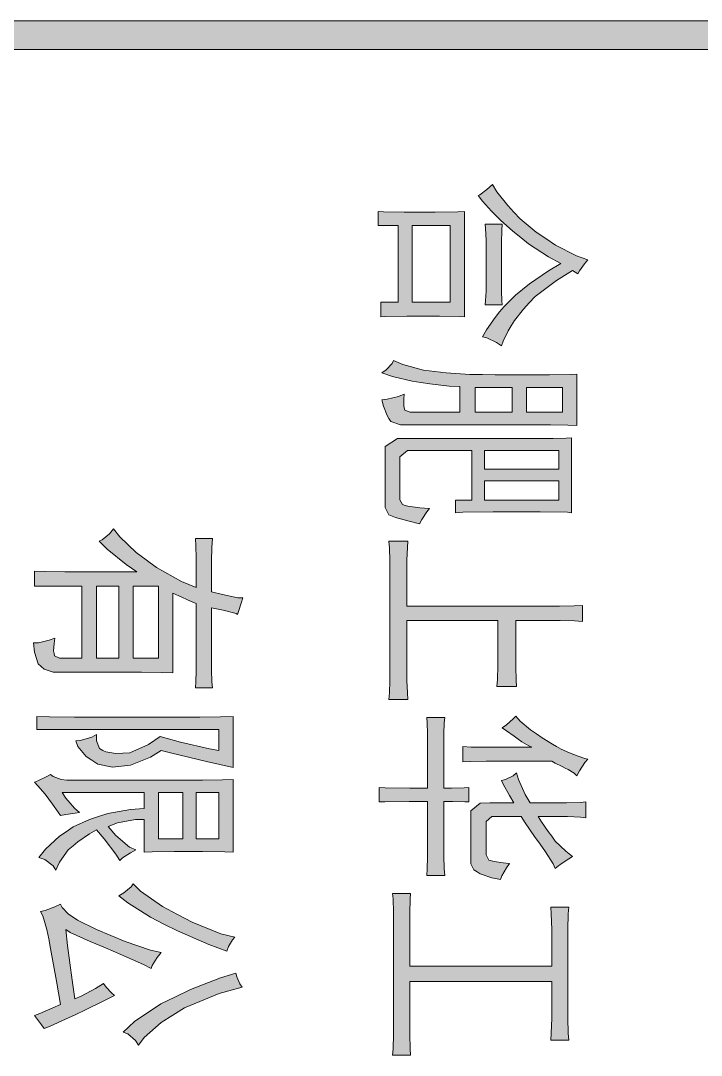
# Model space of a CAD drawing. Header units: millimetres. Extents: x 117 to 78452272, y 10 to 169749766.
# Drawn here: x 78445508 to 78447869, y 169652148 to 169655734 of the extents above; entities that cross this region are included whole.
import ezdxf

# ---------------------------------------------------------------- set-up
doc = ezdxf.new("R2010")
doc.units = ezdxf.units.MM

msp = doc.modelspace()

# ---------------------------------------------------------------- hatches: boundary and pattern name
h = msp.add_hatch(color=0)
h.dxf.hatch_style = 2
h.paths.add_polyline_path([(78382175.603, 169655634.242), (78382175.603, 169655734.215), (78451071.551, 169655734.215), (78451071.551, 169655634.242)])
h = msp.add_hatch(color=0)
h.dxf.hatch_style = 2
h.paths.add_polyline_path([(78447421.68, 169654868.501), (78447366.954, 169654834.028), (78447292.405, 169654777.578), (78447272.152, 169654756.032), (78447251.468, 169654734.055), (78447220.442, 169654694.842), (78447209.669, 169654676.743), (78447198.465, 169654658.645), (78447181.659, 169654623.74), (78447175.195, 169654606.935), (78447157.959, 169654619), (78447125.209, 169654634.513), (78447109.696, 169654638.392), (78447123.916, 169654662.092), (78447153.219, 169654705.615), (78447169.162, 169654724.575), (78447184.676, 169654743.966), (78447224.32, 169654782.749), (78447248.451, 169654802.571), (78447272.583, 169654822.393), (78447338.944, 169654867.64), (78447381.174, 169654892.633), (78447338.944, 169654915.471), (78447269.566, 169654960.287), (78447242.418, 169654982.695), (78447214.84, 169655004.671), (78447172.179, 169655042.592), (78447156.666, 169655058.105), (78447140.722, 169655073.618), (78447109.696, 169655108.522), (78447094.183, 169655127.914), (78447100.216, 169655130.068), (78447125.209, 169655149.46), (78447144.169, 169655166.266), (78447159.682, 169655140.841), (78447197.172, 169655093.009), (78447218.718, 169655070.171), (78447240.695, 169655047.332), (78447296.283, 169655001.655), (78447329.464, 169654978.816), (78447363.075, 169654956.409), (78447435.9, 169654918.919), (78447474.683, 169654904.699), (78447463.91, 169654891.34), (78447446.673, 169654867.64), (78447440.21, 169654856.436)])
h = msp.add_hatch(color=0)
h.paths.add_polyline_path([(78447047.213, 169654707.769), (78447031.7, 169654709.062), (78446960.168, 169654710.355), (78446903.717, 169654710.355), (78446847.698, 169654710.355), (78446774.442, 169654709.062), (78446757.205, 169654707.769), (78446757.205, 169654758.187), (78446816.672, 169654758.187), (78446816.672, 169655024.494), (78446747.725, 169655024.494), (78446747.725, 169655072.756), (78446766.686, 169655071.464), (78446838.218, 169655070.171), (78446891.221, 169655070.171), (78446945.947, 169655070.171), (78447023.943, 169655071.464), (78447047.213, 169655072.756)])
h.paths.add_polyline_path([(78446866.227, 169654758.187), (78446997.226, 169654758.187), (78446997.226, 169655024.494), (78446866.227, 169655024.494)])
h = msp.add_hatch(color=0)
h.dxf.hatch_style = 2
h.paths.add_polyline_path([(78447175.195, 169654815.93), (78447175.195, 169654796.538), (78447176.919, 169654762.927), (78447178.212, 169654748.706), (78447119.176, 169654748.706), (78447120.469, 169654764.219), (78447122.192, 169654796.538), (78447122.192, 169654813.344), (78447122.192, 169654947.79), (78447122.192, 169654973.214), (78447120.469, 169655013.721), (78447119.176, 169655029.234), (78447178.212, 169655029.234), (78447176.919, 169655006.826), (78447175.195, 169654965.889), (78447175.195, 169654947.79)])
h = msp.add_hatch(color=0)
h.paths.add_polyline_path([(78446838.218, 169654439.308), (78446836.925, 169654423.364), (78446836.925, 169654400.094), (78446838.218, 169654392.338), (78446839.942, 169654384.581), (78446858.471, 169654376.825), (78446875.708, 169654376.825), (78447031.7, 169654376.825), (78447031.7, 169654465.594), (78446994.21, 169654467.748), (78446926.556, 169654475.074), (78446895.961, 169654479.814), (78446865.797, 169654484.554), (78446797.712, 169654501.36), (78446760.222, 169654513.425), (78446775.735, 169654524.198), (78446796.419, 169654545.744), (78446800.728, 169654556.517), (78446833.478, 169654542.297), (78446905.441, 169654522.906), (78446944.224, 169654518.166), (78446983.437, 169654513.425), (78447066.173, 169654508.254), (78447109.696, 169654507.393), (78447153.219, 169654506.962), (78447245.435, 169654506.1), (78447293.698, 169654506.1), (78447341.96, 169654506.1), (78447413.924, 169654507.393), (78447437.193, 169654508.685), (78447437.193, 169654331.147), (78447406.167, 169654332.44), (78447345.408, 169654333.733), (78447315.674, 169654333.733), (78446853.731, 169654333.733), (78446825.721, 169654333.733), (78446791.679, 169654344.506), (78446785.215, 169654355.279), (78446779.182, 169654366.052), (78446766.686, 169654398.371), (78446760.222, 169654419.916), (78446779.182, 169654422.502), (78446817.965, 169654431.982)])
h.paths.add_polyline_path([(78447084.703, 169654376.825), (78447212.685, 169654376.825), (78447212.685, 169654463.008), (78447084.703, 169654463.008)])
h.paths.add_polyline_path([(78447262.672, 169654376.825), (78447387.207, 169654376.825), (78447387.207, 169654463.008), (78447262.672, 169654463.008)])
h = msp.add_hatch(color=0)
h.paths.add_polyline_path([(78447418.664, 169654028.643), (78447404.443, 169654029.936), (78447309.211, 169654031.229), (78447228.198, 169654031.229), (78447147.186, 169654031.229), (78447041.18, 169654029.936), (78447016.187, 169654028.643), (78447016.187, 169654072.166), (78447072.206, 169654072.166), (78447072.206, 169654244.533), (78446875.708, 169654244.533), (78446849.422, 169654244.533), (78446822.705, 169654222.125), (78446822.705, 169654199.287), (78446822.705, 169654086.386), (78446822.705, 169654073.028), (78446832.185, 169654057.084), (78446841.234, 169654054.067), (78446850.714, 169654051.051), (78446892.944, 169654045.449), (78446925.694, 169654043.295), (78446916.214, 169654031.229), (78446898.977, 169654004.943), (78446891.221, 169653990.292), (78446855.455, 169653998.91), (78446808.054, 169654011.838), (78446796.419, 169654016.578), (78446784.353, 169654021.749), (78446772.718, 169654046.742), (78446772.718, 169654066.995), (78446772.718, 169654230.313), (78446772.718, 169654257.891), (78446814.948, 169654285.47), (78446857.178, 169654285.47), (78447328.171, 169654285.47), (78447354.457, 169654285.47), (78447399.703, 169654286.763), (78447418.664, 169654288.056)])
h.paths.add_polyline_path([(78447116.16, 169654072.166), (78447374.71, 169654072.166), (78447374.71, 169654138.958), (78447116.16, 169654138.958)])
h.paths.add_polyline_path([(78447116.16, 169654179.895), (78447374.71, 169654179.895), (78447374.71, 169654244.533), (78447116.16, 169654244.533)])
h = msp.add_hatch(color=0)
h.paths.add_polyline_path([(78445829.871, 169653972.624), (78445851.417, 169653945.045), (78445908.729, 169653891.181), (78445943.633, 169653864.895), (78445978.537, 169653838.609), (78446065.152, 169653790.346), (78446116.862, 169653768.8), (78446116.862, 169653855.415), (78446116.862, 169653872.22), (78446115.138, 169653914.019), (78446113.846, 169653939.013), (78446172.881, 169653939.013), (78446171.158, 169653907.986), (78446169.865, 169653861.016), (78446169.865, 169653845.503), (78446169.865, 169653754.58), (78446207.355, 169653744.669), (78446261.65, 169653733.896), (78446278.887, 169653733.034), (78446272.854, 169653714.935), (78446263.374, 169653686.064), (78446260.358, 169653675.291), (78446255.617, 169653678.738), (78446210.371, 169653690.804), (78446169.865, 169653699.422), (78446169.865, 169653505.079), (78446169.865, 169653484.395), (78446171.158, 169653442.596), (78446172.881, 169653421.05), (78446113.846, 169653421.05), (78446115.138, 169653442.596), (78446116.862, 169653480.947), (78446116.862, 169653497.753), (78446116.862, 169653713.643), (78446096.609, 169653721.83), (78446056.103, 169653739.929), (78446035.849, 169653749.84), (78446035.849, 169653473.622), (78445996.636, 169653474.914), (78445926.396, 169653476.207), (78445895.37, 169653476.207), (78445642.422, 169653476.207), (78445620.876, 169653476.207), (78445588.988, 169653485.687), (78445578.646, 169653495.167), (78445568.304, 169653505.079), (78445555.376, 169653545.585), (78445551.929, 169653577.042), (78445569.166, 169653577.904), (78445606.656, 169653586.522), (78445626.909, 169653593.848), (78445623.892, 169653575.749), (78445622.169, 169653549.463), (78445623.892, 169653540.845), (78445625.616, 169653532.657), (78445642.422, 169653524.039), (78445658.366, 169653524.039), (78445720.418, 169653524.039), (78445720.418, 169653773.54), (78445555.376, 169653773.54), (78445555.376, 169653826.543), (78445594.159, 169653825.25), (78445661.382, 169653823.958), (78445689.392, 169653823.958), (78445910.883, 169653823.958), (78445873.394, 169653849.382), (78445807.894, 169653901.954), (78445779.884, 169653929.532), (78445790.657, 169653934.272), (78445815.651, 169653955.818)])
h.paths.add_polyline_path([(78445898.387, 169653524.039), (78445985.863, 169653524.039), (78445985.863, 169653773.54), (78445898.387, 169653773.54)])
h.paths.add_polyline_path([(78445770.404, 169653524.039), (78445848.4, 169653524.039), (78445848.4, 169653773.54), (78445770.404, 169653773.54)])
h = msp.add_hatch(color=0)
h.dxf.hatch_style = 2
h.paths.add_polyline_path([(78447456.154, 169653652.021), (78447429.437, 169653653.314), (78447379.45, 169653654.607), (78447356.181, 169653654.607), (78447225.182, 169653654.607), (78447225.182, 169653517.575), (78447225.182, 169653493.875), (78447226.905, 169653448.198), (78447228.198, 169653426.652), (78447159.682, 169653426.652), (78447161.406, 169653450.352), (78447162.699, 169653498.615), (78447162.699, 169653522.315), (78447162.699, 169653654.607), (78446847.698, 169653654.607), (78446847.698, 169653465.003), (78446847.698, 169653446.905), (78446849.422, 169653404.675), (78446850.714, 169653380.974), (78446785.215, 169653380.974), (78446786.939, 169653403.813), (78446788.231, 169653445.612), (78446788.231, 169653465.003), (78446788.231, 169653844.211), (78446788.231, 169653863.171), (78446786.939, 169653906.263), (78446785.215, 169653930.394), (78446850.714, 169653930.394), (78446849.422, 169653907.556), (78446847.698, 169653864.464), (78446847.698, 169653844.211), (78446847.698, 169653705.024), (78447353.164, 169653705.024), (78447376.434, 169653705.024), (78447427.713, 169653705.886), (78447456.154, 169653707.179)])
h = msp.add_hatch(color=0)
h.dxf.hatch_style = 2
h.paths.add_polyline_path([(78446244.845, 169653144.832), (78446152.628, 169653166.377), (78446027.662, 169653196.542), (78445994.912, 169653204.729), (78445957.853, 169653181.029), (78445888.907, 169653153.45), (78445857.881, 169653149.572), (78445826.855, 169653146.124), (78445775.144, 169653156.466), (78445754.891, 169653170.256), (78445734.638, 169653184.045), (78445706.629, 169653218.087), (78445698.872, 169653238.341), (78445719.125, 169653239.633), (78445754.891, 169653250.406), (78445770.404, 169653260.318), (78445770.404, 169653238.341), (78445781.608, 169653210.762), (78445792.381, 169653204.729), (78445803.154, 169653199.127), (78445838.489, 169653193.956), (78445862.621, 169653195.249), (78445886.752, 169653196.542), (78445951.39, 169653225.413), (78445991.896, 169653252.992), (78446062.135, 169653233.601), (78446163.401, 169653209.9), (78446194.858, 169653204.729), (78446194.858, 169653277.123), (78445564.426, 169653277.123), (78445564.426, 169653322.37), (78445608.379, 169653321.508), (78445694.132, 169653320.215), (78445736.362, 169653320.215), (78446101.349, 169653320.215), (78446129.359, 169653320.215), (78446200.891, 169653321.508), (78446244.845, 169653322.37)])
h = msp.add_hatch(color=0)
h.dxf.hatch_style = 2
h.paths.add_polyline_path([(78446975.681, 169653073.73), (78447001.966, 169653073.73), (78447045.92, 169653075.023), (78447062.726, 169653076.316), (78447062.726, 169653025.898), (78447048.937, 169653026.76), (78447005.414, 169653028.053), (78446975.681, 169653028.053), (78446975.681, 169652855.255), (78446975.681, 169652837.587), (78446976.973, 169652795.357), (78446978.697, 169652771.226), (78446916.214, 169652771.226), (78446917.938, 169652794.065), (78446919.23, 169652835.002), (78446919.23, 169652853.1), (78446919.23, 169653028.053), (78446855.455, 169653028.053), (78446771.426, 169653026.76), (78446751.173, 169653025.898), (78446751.173, 169653076.316), (78446772.718, 169653075.023), (78446857.178, 169653073.73), (78446919.23, 169653073.73), (78446919.23, 169653249.114), (78446919.23, 169653264.627), (78446917.938, 169653299.1), (78446916.214, 169653318.491), (78446978.697, 169653318.491), (78446976.973, 169653299.1), (78446975.681, 169653263.334), (78446975.681, 169653246.528)])
h = msp.add_hatch(color=0)
h.dxf.hatch_style = 2
h.paths.add_polyline_path([(78447437.193, 169653116.822), (78447427.713, 169653125.44), (78447407.46, 169653138.368), (78447396.687, 169653143.539), (78447385.914, 169653148.279), (78447362.213, 169653160.345), (78447349.717, 169653167.239), (78447147.186, 169653167.239), (78447122.192, 169653167.239), (78447069.19, 169653165.946), (78447041.18, 169653165.085), (78447041.18, 169653217.657), (78447070.913, 169653216.364), (78447123.916, 169653215.502), (78447147.186, 169653215.502), (78447281.201, 169653215.502), (78447270.428, 169653220.242), (78447246.297, 169653234.462), (78447232.938, 169653243.943), (78447219.58, 169653253.854), (78447192.432, 169653272.814), (78447178.212, 169653282.725), (78447192.432, 169653293.498), (78447215.702, 169653313.751), (78447225.182, 169653323.231), (78447240.695, 169653306.426), (78447276.461, 169653275.831), (78447296.714, 169653262.041), (78447316.967, 169653248.252), (78447352.302, 169653226.275), (78447366.954, 169653217.657), (78447382.036, 169653209.469), (78447411.338, 169653195.68), (78447426.42, 169653190.078), (78447441.071, 169653184.907), (78447465.203, 169653176.719), (78447474.683, 169653174.565), (78447465.203, 169653162.499), (78447446.673, 169653133.628)])
h = msp.add_hatch(color=0)
h.paths.add_polyline_path([(78446244.845, 169652852.239), (78446216.404, 169652853.531), (78446138.408, 169652854.393), (78446088.852, 169652854.393), (78446040.159, 169652854.393), (78445963.886, 169652853.531), (78445935.877, 169652852.239), (78445935.877, 169652965.139), (78445906.143, 169652965.139), (78445843.66, 169652953.073), (78445810.911, 169652941.008), (78445837.628, 169652909.982), (78445885.89, 169652869.044), (78445907.867, 169652859.564), (78445888.907, 169652849.653), (78445860.897, 169652831.985), (78445851.417, 169652823.367), (78445837.628, 169652844.913), (78445797.121, 169652897.916), (78445770.404, 169652928.942), (78445747.135, 169652915.583), (78445706.629, 169652888.005), (78445689.392, 169652873.784), (78445672.155, 169652859.564), (78445642.422, 169652817.334), (78445629.925, 169652789.756), (78445620.876, 169652803.976), (78445591.143, 169652825.953), (78445570.89, 169652832.847), (78445594.159, 169652861.719), (78445641.991, 169652906.965), (78445666.122, 169652922.909), (78445690.254, 169652939.284), (78445746.273, 169652965.57), (78445778.161, 169652975.912), (78445810.48, 169652985.823), (78445888.907, 169652999.612), (78445935.877, 169653003.491), (78445935.877, 169653058.648), (78445651.902, 169653058.648), (78445664.399, 169653039.257), (78445694.132, 169653004.353), (78445711.369, 169652988.839), (78445697.148, 169652987.547), (78445664.399, 169652982.807), (78445645.869, 169652979.359), (78445638.113, 169652990.132), (78445617.86, 169653018.142), (78445605.363, 169653035.809), (78445592.866, 169653053.046), (78445567.873, 169653082.348), (78445555.376, 169653094.414), (78445567.873, 169653099.154), (78445595.883, 169653112.513), (78445611.396, 169653121.131), (78445620.876, 169653113.805), (78445648.886, 169653104.325), (78445667.415, 169653101.74), (78446107.382, 169653101.74), (78446138.408, 169653101.74), (78446207.355, 169653103.033), (78446244.845, 169653104.325)])
h.paths.add_polyline_path([(78445985.863, 169652897.916), (78446069.892, 169652897.916), (78446069.892, 169653058.648), (78445985.863, 169653058.648)])
h.paths.add_polyline_path([(78446116.862, 169652897.916), (78446194.858, 169652897.916), (78446194.858, 169653058.648), (78446116.862, 169653058.648)])
h = msp.add_hatch(color=0)
h.dxf.hatch_style = 2
h.paths.add_polyline_path([(78447468.65, 169652970.741), (78447449.69, 169652972.896), (78447404.443, 169652975.481), (78447378.157, 169652975.481), (78447303.178, 169652975.481), (78447313.951, 169652957.382), (78447337.651, 169652923.34), (78447349.717, 169652906.965), (78447362.213, 169652890.59), (78447398.411, 169652855.255), (78447421.68, 169652836.295), (78447409.184, 169652828.969), (78447379.45, 169652808.716), (78447362.213, 169652795.357), (78447354.457, 169652810.87), (78447328.171, 169652853.1), (78447309.211, 169652879.386), (78447290.681, 169652905.672), (78447257.931, 169652953.935), (78447243.711, 169652975.481), (78447162.699, 169652975.481), (78447142.446, 169652975.481), (78447122.192, 169652958.675), (78447122.192, 169652941.869), (78447122.192, 169652857.841), (78447122.192, 169652842.327), (78447131.673, 169652824.229), (78447140.722, 169652821.643), (78447150.202, 169652819.489), (78447181.659, 169652814.749), (78447203.205, 169652812.163), (78447192.432, 169652797.943), (78447176.919, 169652770.364), (78447172.179, 169652757.006), (78447142.446, 169652763.039), (78447101.939, 169652776.397), (78447091.166, 169652783.292), (78447079.963, 169652790.617), (78447069.19, 169652810.87), (78447069.19, 169652824.229), (78447069.19, 169652970.741), (78447069.19, 169652995.734), (78447101.939, 169653022.02), (78447134.689, 169653023.313), (78447218.718, 169653023.313), (78447203.205, 169653048.737), (78447181.659, 169653087.089), (78447175.195, 169653100.016), (78447189.416, 169653103.894), (78447215.702, 169653116.822), (78447228.198, 169653126.733), (78447234.662, 169653103.894), (78447257.931, 169653052.184), (78447275.168, 169653023.313), (78447371.694, 169653023.313), (78447401.427, 169653023.313), (78447449.69, 169653024.606), (78447468.65, 169653025.898)])
h = msp.add_hatch(color=0)
h.dxf.hatch_style = 2
h.paths.add_polyline_path([(78446222.868, 169652509.228), (78446160.385, 169652531.636), (78446051.362, 169652578.606), (78446004.393, 169652602.737), (78445957.853, 169652626.438), (78445879.857, 169652675.993), (78445848.4, 169652700.987), (78445865.637, 169652710.467), (78445890.63, 169652731.151), (78445898.387, 169652741.924), (78445923.38, 169652716.5), (78445999.652, 169652663.928), (78446051.362, 169652636.349), (78446102.642, 169652608.77), (78446202.615, 169652569.126), (78446250.877, 169652557.06), (78446243.121, 169652548.442), (78446228.901, 169652524.741)])
h = msp.add_hatch(color=0)
h.dxf.hatch_style = 2
h.paths.add_polyline_path([(78447406.167, 169652305.835), (78447406.167, 169652276.964), (78447407.46, 169652224.392), (78447409.184, 169652200.26), (78447346.7, 169652200.26), (78447348.424, 169652224.392), (78447349.717, 169652276.964), (78447349.717, 169652305.835), (78447349.717, 169652404.084), (78446857.178, 169652404.084), (78446857.178, 169652248.092), (78446857.178, 169652220.514), (78446858.471, 169652170.096), (78446860.195, 169652147.688), (78446797.712, 169652147.688), (78446799.435, 169652170.096), (78446800.728, 169652219.652), (78446800.728, 169652245.938), (78446800.728, 169652617.819), (78446800.728, 169652644.105), (78446799.435, 169652689.783), (78446797.712, 169652709.174), (78446860.195, 169652709.174), (78446858.471, 169652688.49), (78446857.178, 169652641.951), (78446857.178, 169652615.234), (78446857.178, 169652457.087), (78447349.717, 169652457.087), (78447349.717, 169652553.182), (78447349.717, 169652584.208), (78447348.424, 169652638.073), (78447346.7, 169652660.911), (78447409.184, 169652660.911), (78447407.46, 169652638.073), (78447406.167, 169652584.208), (78447406.167, 169652553.182)])
h = msp.add_hatch(color=0)
h.dxf.hatch_style = 2
h.paths.add_polyline_path([(78445695.425, 169652343.325), (78445717.402, 169652353.236), (78445767.388, 169652379.522), (78445795.398, 169652396.328), (78445804.878, 169652384.262), (78445823.407, 169652364.009), (78445832.887, 169652355.391), (78445798.414, 169652337.292), (78445730.76, 169652303.681), (78445697.148, 169652288.168), (78445663.537, 169652272.655), (78445609.672, 169652248.523), (78445589.419, 169652240.336), (78445580.37, 169652253.694), (78445563.133, 169652276.102), (78445555.376, 169652286.013), (78445573.906, 169652292.908), (78445619.152, 169652312.299), (78445645.869, 169652324.365), (78445631.649, 169652404.515), (78445611.396, 169652517.847), (78445605.363, 169652551.027), (78445598.899, 169652584.208), (78445584.679, 169652631.609), (78445576.922, 169652645.829), (78445592.866, 169652649.277), (78445626.909, 169652662.635), (78445645.869, 169652672.115), (78445651.902, 169652660.049), (78445673.879, 169652637.211), (78445689.392, 169652626.438), (78445704.905, 169652615.665), (78445770.404, 169652584.208), (78445820.391, 169652563.093), (78445870.377, 169652541.978), (78445957.853, 169652512.676), (78445994.912, 169652504.057), (78445981.123, 169652486.39), (78445963.886, 169652458.811), (78445960.87, 169652448.9), (78445934.153, 169652462.258), (78445854.864, 169652497.594), (78445801.861, 169652520.001), (78445748.858, 169652541.978), (78445679.912, 169652573.866), (78445664.399, 169652583.346), (78445670.862, 169652528.189), (78445686.375, 169652408.394)])
h = msp.add_hatch(color=0)
h.dxf.hatch_style = 2
h.paths.add_polyline_path([(78446275.871, 169652384.262), (78446196.151, 169652361.424), (78446076.356, 169652312.73), (78446035.849, 169652286.875), (78445994.912, 169652261.451), (78445935.877, 169652208.879), (78445916.916, 169652182.593), (78445906.143, 169652199.399), (78445879.857, 169652222.237), (78445863.913, 169652228.27), (78445903.127, 169652264.467), (78445993.62, 169652325.657), (78446044.899, 169652350.651), (78446096.609, 169652376.075), (78446200.891, 169652416.581), (78446253.894, 169652432.094), (78446257.341, 169652419.166), (78446268.114, 169652395.035)])

# ---------------------------------------------------------------- linework, layer by layer
at = {"color": 0, "lineweight": 0}
for points in [[(78382175.603, 169655634.242), (78382175.603, 169655734.215), (78451071.551, 169655734.215), (78451071.551, 169655634.242)], [(78447421.68, 169654868.501), (78447366.954, 169654834.028), (78447292.405, 169654777.578), (78447272.152, 169654756.032), (78447251.468, 169654734.055), (78447220.442, 169654694.842), (78447209.669, 169654676.743), (78447198.465, 169654658.645), (78447181.659, 169654623.74), (78447175.195, 169654606.935), (78447157.959, 169654619), (78447125.209, 169654634.513), (78447109.696, 169654638.392), (78447123.916, 169654662.092), (78447153.219, 169654705.615), (78447169.162, 169654724.575), (78447184.676, 169654743.966), (78447224.32, 169654782.749), (78447248.451, 169654802.571), (78447272.583, 169654822.393), (78447338.944, 169654867.64), (78447381.174, 169654892.633), (78447338.944, 169654915.471), (78447269.566, 169654960.287), (78447242.418, 169654982.695), (78447214.84, 169655004.671), (78447172.179, 169655042.592), (78447156.666, 169655058.105), (78447140.722, 169655073.618), (78447109.696, 169655108.522), (78447094.183, 169655127.914), (78447100.216, 169655130.068), (78447125.209, 169655149.46), (78447144.169, 169655166.266), (78447159.682, 169655140.841), (78447197.172, 169655093.009), (78447218.718, 169655070.171), (78447240.695, 169655047.332), (78447296.283, 169655001.655), (78447329.464, 169654978.816), (78447363.075, 169654956.409), (78447435.9, 169654918.919), (78447474.683, 169654904.699), (78447463.91, 169654891.34), (78447446.673, 169654867.64), (78447440.21, 169654856.436)], [(78447047.213, 169654707.769), (78447031.7, 169654709.062), (78446960.168, 169654710.355), (78446903.717, 169654710.355), (78446847.698, 169654710.355), (78446774.442, 169654709.062), (78446757.205, 169654707.769), (78446757.205, 169654758.187), (78446816.672, 169654758.187), (78446816.672, 169655024.494), (78446747.725, 169655024.494), (78446747.725, 169655072.756), (78446766.686, 169655071.464), (78446838.218, 169655070.171), (78446891.221, 169655070.171), (78446945.947, 169655070.171), (78447023.943, 169655071.464), (78447047.213, 169655072.756)], [(78446866.227, 169654758.187), (78446997.226, 169654758.187), (78446997.226, 169655024.494), (78446866.227, 169655024.494)], [(78447175.195, 169654815.93), (78447175.195, 169654796.538), (78447176.919, 169654762.927), (78447178.212, 169654748.706), (78447119.176, 169654748.706), (78447120.469, 169654764.219), (78447122.192, 169654796.538), (78447122.192, 169654813.344), (78447122.192, 169654947.79), (78447122.192, 169654973.214), (78447120.469, 169655013.721), (78447119.176, 169655029.234), (78447178.212, 169655029.234), (78447176.919, 169655006.826), (78447175.195, 169654965.889), (78447175.195, 169654947.79)], [(78446838.218, 169654439.308), (78446836.925, 169654423.364), (78446836.925, 169654400.094), (78446838.218, 169654392.338), (78446839.942, 169654384.581), (78446858.471, 169654376.825), (78446875.708, 169654376.825), (78447031.7, 169654376.825), (78447031.7, 169654465.594), (78446994.21, 169654467.748), (78446926.556, 169654475.074), (78446895.961, 169654479.814), (78446865.797, 169654484.554), (78446797.712, 169654501.36), (78446760.222, 169654513.425), (78446775.735, 169654524.198), (78446796.419, 169654545.744), (78446800.728, 169654556.517), (78446833.478, 169654542.297), (78446905.441, 169654522.906), (78446944.224, 169654518.166), (78446983.437, 169654513.425), (78447066.173, 169654508.254), (78447109.696, 169654507.393), (78447153.219, 169654506.962), (78447245.435, 169654506.1), (78447293.698, 169654506.1), (78447341.96, 169654506.1), (78447413.924, 169654507.393), (78447437.193, 169654508.685), (78447437.193, 169654331.147), (78447406.167, 169654332.44), (78447345.408, 169654333.733), (78447315.674, 169654333.733), (78446853.731, 169654333.733), (78446825.721, 169654333.733), (78446791.679, 169654344.506), (78446785.215, 169654355.279), (78446779.182, 169654366.052), (78446766.686, 169654398.371), (78446760.222, 169654419.916), (78446779.182, 169654422.502), (78446817.965, 169654431.982)], [(78447084.703, 169654376.825), (78447212.685, 169654376.825), (78447212.685, 169654463.008), (78447084.703, 169654463.008)], [(78447262.672, 169654376.825), (78447387.207, 169654376.825), (78447387.207, 169654463.008), (78447262.672, 169654463.008)], [(78447418.664, 169654028.643), (78447404.443, 169654029.936), (78447309.211, 169654031.229), (78447228.198, 169654031.229), (78447147.186, 169654031.229), (78447041.18, 169654029.936), (78447016.187, 169654028.643), (78447016.187, 169654072.166), (78447072.206, 169654072.166), (78447072.206, 169654244.533), (78446875.708, 169654244.533), (78446849.422, 169654244.533), (78446822.705, 169654222.125), (78446822.705, 169654199.287), (78446822.705, 169654086.386), (78446822.705, 169654073.028), (78446832.185, 169654057.084), (78446841.234, 169654054.067), (78446850.714, 169654051.051), (78446892.944, 169654045.449), (78446925.694, 169654043.295), (78446916.214, 169654031.229), (78446898.977, 169654004.943), (78446891.221, 169653990.292), (78446855.455, 169653998.91), (78446808.054, 169654011.838), (78446796.419, 169654016.578), (78446784.353, 169654021.749), (78446772.718, 169654046.742), (78446772.718, 169654066.995), (78446772.718, 169654230.313), (78446772.718, 169654257.891), (78446814.948, 169654285.47), (78446857.178, 169654285.47), (78447328.171, 169654285.47), (78447354.457, 169654285.47), (78447399.703, 169654286.763), (78447418.664, 169654288.056)], [(78447116.16, 169654179.895), (78447374.71, 169654179.895), (78447374.71, 169654244.533), (78447116.16, 169654244.533)], [(78447116.16, 169654072.166), (78447374.71, 169654072.166), (78447374.71, 169654138.958), (78447116.16, 169654138.958)], [(78445829.871, 169653972.624), (78445851.417, 169653945.045), (78445908.729, 169653891.181), (78445943.633, 169653864.895), (78445978.537, 169653838.609), (78446065.152, 169653790.346), (78446116.862, 169653768.8), (78446116.862, 169653855.415), (78446116.862, 169653872.22), (78446115.138, 169653914.019), (78446113.846, 169653939.013), (78446172.881, 169653939.013), (78446171.158, 169653907.986), (78446169.865, 169653861.016), (78446169.865, 169653845.503), (78446169.865, 169653754.58), (78446207.355, 169653744.669), (78446261.65, 169653733.896), (78446278.887, 169653733.034), (78446272.854, 169653714.935), (78446263.374, 169653686.064), (78446260.358, 169653675.291), (78446255.617, 169653678.738), (78446210.371, 169653690.804), (78446169.865, 169653699.422), (78446169.865, 169653505.079), (78446169.865, 169653484.395), (78446171.158, 169653442.596), (78446172.881, 169653421.05), (78446113.846, 169653421.05), (78446115.138, 169653442.596), (78446116.862, 169653480.947), (78446116.862, 169653497.753), (78446116.862, 169653713.643), (78446096.609, 169653721.83), (78446056.103, 169653739.929), (78446035.849, 169653749.84), (78446035.849, 169653473.622), (78445996.636, 169653474.914), (78445926.396, 169653476.207), (78445895.37, 169653476.207), (78445642.422, 169653476.207), (78445620.876, 169653476.207), (78445588.988, 169653485.687), (78445578.646, 169653495.167), (78445568.304, 169653505.079), (78445555.376, 169653545.585), (78445551.929, 169653577.042), (78445569.166, 169653577.904), (78445606.656, 169653586.522), (78445626.909, 169653593.848), (78445623.892, 169653575.749), (78445622.169, 169653549.463), (78445623.892, 169653540.845), (78445625.616, 169653532.657), (78445642.422, 169653524.039), (78445658.366, 169653524.039), (78445720.418, 169653524.039), (78445720.418, 169653773.54), (78445555.376, 169653773.54), (78445555.376, 169653826.543), (78445594.159, 169653825.25), (78445661.382, 169653823.958), (78445689.392, 169653823.958), (78445910.883, 169653823.958), (78445873.394, 169653849.382), (78445807.894, 169653901.954), (78445779.884, 169653929.532), (78445790.657, 169653934.272), (78445815.651, 169653955.818)], [(78447456.154, 169653652.021), (78447429.437, 169653653.314), (78447379.45, 169653654.607), (78447356.181, 169653654.607), (78447225.182, 169653654.607), (78447225.182, 169653517.575), (78447225.182, 169653493.875), (78447226.905, 169653448.198), (78447228.198, 169653426.652), (78447159.682, 169653426.652), (78447161.406, 169653450.352), (78447162.699, 169653498.615), (78447162.699, 169653522.315), (78447162.699, 169653654.607), (78446847.698, 169653654.607), (78446847.698, 169653465.003), (78446847.698, 169653446.905), (78446849.422, 169653404.675), (78446850.714, 169653380.974), (78446785.215, 169653380.974), (78446786.939, 169653403.813), (78446788.231, 169653445.612), (78446788.231, 169653465.003), (78446788.231, 169653844.211), (78446788.231, 169653863.171), (78446786.939, 169653906.263), (78446785.215, 169653930.394), (78446850.714, 169653930.394), (78446849.422, 169653907.556), (78446847.698, 169653864.464), (78446847.698, 169653844.211), (78446847.698, 169653705.024), (78447353.164, 169653705.024), (78447376.434, 169653705.024), (78447427.713, 169653705.886), (78447456.154, 169653707.179)], [(78445770.404, 169653524.039), (78445848.4, 169653524.039), (78445848.4, 169653773.54), (78445770.404, 169653773.54)], [(78445898.387, 169653524.039), (78445985.863, 169653524.039), (78445985.863, 169653773.54), (78445898.387, 169653773.54)], [(78446244.845, 169653144.832), (78446152.628, 169653166.377), (78446027.662, 169653196.542), (78445994.912, 169653204.729), (78445957.853, 169653181.029), (78445888.907, 169653153.45), (78445857.881, 169653149.572), (78445826.855, 169653146.124), (78445775.144, 169653156.466), (78445754.891, 169653170.256), (78445734.638, 169653184.045), (78445706.629, 169653218.087), (78445698.872, 169653238.341), (78445719.125, 169653239.633), (78445754.891, 169653250.406), (78445770.404, 169653260.318), (78445770.404, 169653238.341), (78445781.608, 169653210.762), (78445792.381, 169653204.729), (78445803.154, 169653199.127), (78445838.489, 169653193.956), (78445862.621, 169653195.249), (78445886.752, 169653196.542), (78445951.39, 169653225.413), (78445991.896, 169653252.992), (78446062.135, 169653233.601), (78446163.401, 169653209.9), (78446194.858, 169653204.729), (78446194.858, 169653277.123), (78445564.426, 169653277.123), (78445564.426, 169653322.37), (78445608.379, 169653321.508), (78445694.132, 169653320.215), (78445736.362, 169653320.215), (78446101.349, 169653320.215), (78446129.359, 169653320.215), (78446200.891, 169653321.508), (78446244.845, 169653322.37)], [(78446975.681, 169653073.73), (78447001.966, 169653073.73), (78447045.92, 169653075.023), (78447062.726, 169653076.316), (78447062.726, 169653025.898), (78447048.937, 169653026.76), (78447005.414, 169653028.053), (78446975.681, 169653028.053), (78446975.681, 169652855.255), (78446975.681, 169652837.587), (78446976.973, 169652795.357), (78446978.697, 169652771.226), (78446916.214, 169652771.226), (78446917.938, 169652794.065), (78446919.23, 169652835.002), (78446919.23, 169652853.1), (78446919.23, 169653028.053), (78446855.455, 169653028.053), (78446771.426, 169653026.76), (78446751.173, 169653025.898), (78446751.173, 169653076.316), (78446772.718, 169653075.023), (78446857.178, 169653073.73), (78446919.23, 169653073.73), (78446919.23, 169653249.114), (78446919.23, 169653264.627), (78446917.938, 169653299.1), (78446916.214, 169653318.491), (78446978.697, 169653318.491), (78446976.973, 169653299.1), (78446975.681, 169653263.334), (78446975.681, 169653246.528)], [(78447437.193, 169653116.822), (78447427.713, 169653125.44), (78447407.46, 169653138.368), (78447396.687, 169653143.539), (78447385.914, 169653148.279), (78447362.213, 169653160.345), (78447349.717, 169653167.239), (78447147.186, 169653167.239), (78447122.192, 169653167.239), (78447069.19, 169653165.946), (78447041.18, 169653165.085), (78447041.18, 169653217.657), (78447070.913, 169653216.364), (78447123.916, 169653215.502), (78447147.186, 169653215.502), (78447281.201, 169653215.502), (78447270.428, 169653220.242), (78447246.297, 169653234.462), (78447232.938, 169653243.943), (78447219.58, 169653253.854), (78447192.432, 169653272.814), (78447178.212, 169653282.725), (78447192.432, 169653293.498), (78447215.702, 169653313.751), (78447225.182, 169653323.231), (78447240.695, 169653306.426), (78447276.461, 169653275.831), (78447296.714, 169653262.041), (78447316.967, 169653248.252), (78447352.302, 169653226.275), (78447366.954, 169653217.657), (78447382.036, 169653209.469), (78447411.338, 169653195.68), (78447426.42, 169653190.078), (78447441.071, 169653184.907), (78447465.203, 169653176.719), (78447474.683, 169653174.565), (78447465.203, 169653162.499), (78447446.673, 169653133.628)], [(78446244.845, 169652852.239), (78446216.404, 169652853.531), (78446138.408, 169652854.393), (78446088.852, 169652854.393), (78446040.159, 169652854.393), (78445963.886, 169652853.531), (78445935.877, 169652852.239), (78445935.877, 169652965.139), (78445906.143, 169652965.139), (78445843.66, 169652953.073), (78445810.911, 169652941.008), (78445837.628, 169652909.982), (78445885.89, 169652869.044), (78445907.867, 169652859.564), (78445888.907, 169652849.653), (78445860.897, 169652831.985), (78445851.417, 169652823.367), (78445837.628, 169652844.913), (78445797.121, 169652897.916), (78445770.404, 169652928.942), (78445747.135, 169652915.583), (78445706.629, 169652888.005), (78445689.392, 169652873.784), (78445672.155, 169652859.564), (78445642.422, 169652817.334), (78445629.925, 169652789.756), (78445620.876, 169652803.976), (78445591.143, 169652825.953), (78445570.89, 169652832.847), (78445594.159, 169652861.719), (78445641.991, 169652906.965), (78445666.122, 169652922.909), (78445690.254, 169652939.284), (78445746.273, 169652965.57), (78445778.161, 169652975.912), (78445810.48, 169652985.823), (78445888.907, 169652999.612), (78445935.877, 169653003.491), (78445935.877, 169653058.648), (78445651.902, 169653058.648), (78445664.399, 169653039.257), (78445694.132, 169653004.353), (78445711.369, 169652988.839), (78445697.148, 169652987.547), (78445664.399, 169652982.807), (78445645.869, 169652979.359), (78445638.113, 169652990.132), (78445617.86, 169653018.142), (78445605.363, 169653035.809), (78445592.866, 169653053.046), (78445567.873, 169653082.348), (78445555.376, 169653094.414), (78445567.873, 169653099.154), (78445595.883, 169653112.513), (78445611.396, 169653121.131), (78445620.876, 169653113.805), (78445648.886, 169653104.325), (78445667.415, 169653101.74), (78446107.382, 169653101.74), (78446138.408, 169653101.74), (78446207.355, 169653103.033), (78446244.845, 169653104.325)], [(78447468.65, 169652970.741), (78447449.69, 169652972.896), (78447404.443, 169652975.481), (78447378.157, 169652975.481), (78447303.178, 169652975.481), (78447313.951, 169652957.382), (78447337.651, 169652923.34), (78447349.717, 169652906.965), (78447362.213, 169652890.59), (78447398.411, 169652855.255), (78447421.68, 169652836.295), (78447409.184, 169652828.969), (78447379.45, 169652808.716), (78447362.213, 169652795.357), (78447354.457, 169652810.87), (78447328.171, 169652853.1), (78447309.211, 169652879.386), (78447290.681, 169652905.672), (78447257.931, 169652953.935), (78447243.711, 169652975.481), (78447162.699, 169652975.481), (78447142.446, 169652975.481), (78447122.192, 169652958.675), (78447122.192, 169652941.869), (78447122.192, 169652857.841), (78447122.192, 169652842.327), (78447131.673, 169652824.229), (78447140.722, 169652821.643), (78447150.202, 169652819.489), (78447181.659, 169652814.749), (78447203.205, 169652812.163), (78447192.432, 169652797.943), (78447176.919, 169652770.364), (78447172.179, 169652757.006), (78447142.446, 169652763.039), (78447101.939, 169652776.397), (78447091.166, 169652783.292), (78447079.963, 169652790.617), (78447069.19, 169652810.87), (78447069.19, 169652824.229), (78447069.19, 169652970.741), (78447069.19, 169652995.734), (78447101.939, 169653022.02), (78447134.689, 169653023.313), (78447218.718, 169653023.313), (78447203.205, 169653048.737), (78447181.659, 169653087.089), (78447175.195, 169653100.016), (78447189.416, 169653103.894), (78447215.702, 169653116.822), (78447228.198, 169653126.733), (78447234.662, 169653103.894), (78447257.931, 169653052.184), (78447275.168, 169653023.313), (78447371.694, 169653023.313), (78447401.427, 169653023.313), (78447449.69, 169653024.606), (78447468.65, 169653025.898)], [(78445985.863, 169652897.916), (78446069.892, 169652897.916), (78446069.892, 169653058.648), (78445985.863, 169653058.648)], [(78446116.862, 169652897.916), (78446194.858, 169652897.916), (78446194.858, 169653058.648), (78446116.862, 169653058.648)], [(78446222.868, 169652509.228), (78446160.385, 169652531.636), (78446051.362, 169652578.606), (78446004.393, 169652602.737), (78445957.853, 169652626.438), (78445879.857, 169652675.993), (78445848.4, 169652700.987), (78445865.637, 169652710.467), (78445890.63, 169652731.151), (78445898.387, 169652741.924), (78445923.38, 169652716.5), (78445999.652, 169652663.928), (78446051.362, 169652636.349), (78446102.642, 169652608.77), (78446202.615, 169652569.126), (78446250.877, 169652557.06), (78446243.121, 169652548.442), (78446228.901, 169652524.741)], [(78447406.167, 169652305.835), (78447406.167, 169652276.964), (78447407.46, 169652224.392), (78447409.184, 169652200.26), (78447346.7, 169652200.26), (78447348.424, 169652224.392), (78447349.717, 169652276.964), (78447349.717, 169652305.835), (78447349.717, 169652404.084), (78446857.178, 169652404.084), (78446857.178, 169652248.092), (78446857.178, 169652220.514), (78446858.471, 169652170.096), (78446860.195, 169652147.688), (78446797.712, 169652147.688), (78446799.435, 169652170.096), (78446800.728, 169652219.652), (78446800.728, 169652245.938), (78446800.728, 169652617.819), (78446800.728, 169652644.105), (78446799.435, 169652689.783), (78446797.712, 169652709.174), (78446860.195, 169652709.174), (78446858.471, 169652688.49), (78446857.178, 169652641.951), (78446857.178, 169652615.234), (78446857.178, 169652457.087), (78447349.717, 169652457.087), (78447349.717, 169652553.182), (78447349.717, 169652584.208), (78447348.424, 169652638.073), (78447346.7, 169652660.911), (78447409.184, 169652660.911), (78447407.46, 169652638.073), (78447406.167, 169652584.208), (78447406.167, 169652553.182)], [(78445695.425, 169652343.325), (78445717.402, 169652353.236), (78445767.388, 169652379.522), (78445795.398, 169652396.328), (78445804.878, 169652384.262), (78445823.407, 169652364.009), (78445832.887, 169652355.391), (78445798.414, 169652337.292), (78445730.76, 169652303.681), (78445697.148, 169652288.168), (78445663.537, 169652272.655), (78445609.672, 169652248.523), (78445589.419, 169652240.336), (78445580.37, 169652253.694), (78445563.133, 169652276.102), (78445555.376, 169652286.013), (78445573.906, 169652292.908), (78445619.152, 169652312.299), (78445645.869, 169652324.365), (78445631.649, 169652404.515), (78445611.396, 169652517.847), (78445605.363, 169652551.027), (78445598.899, 169652584.208), (78445584.679, 169652631.609), (78445576.922, 169652645.829), (78445592.866, 169652649.277), (78445626.909, 169652662.635), (78445645.869, 169652672.115), (78445651.902, 169652660.049), (78445673.879, 169652637.211), (78445689.392, 169652626.438), (78445704.905, 169652615.665), (78445770.404, 169652584.208), (78445820.391, 169652563.093), (78445870.377, 169652541.978), (78445957.853, 169652512.676), (78445994.912, 169652504.057), (78445981.123, 169652486.39), (78445963.886, 169652458.811), (78445960.87, 169652448.9), (78445934.153, 169652462.258), (78445854.864, 169652497.594), (78445801.861, 169652520.001), (78445748.858, 169652541.978), (78445679.912, 169652573.866), (78445664.399, 169652583.346), (78445670.862, 169652528.189), (78445686.375, 169652408.394)], [(78446275.871, 169652384.262), (78446196.151, 169652361.424), (78446076.356, 169652312.73), (78446035.849, 169652286.875), (78445994.912, 169652261.451), (78445935.877, 169652208.879), (78445916.916, 169652182.593), (78445906.143, 169652199.399), (78445879.857, 169652222.237), (78445863.913, 169652228.27), (78445903.127, 169652264.467), (78445993.62, 169652325.657), (78446044.899, 169652350.651), (78446096.609, 169652376.075), (78446200.891, 169652416.581), (78446253.894, 169652432.094), (78446257.341, 169652419.166), (78446268.114, 169652395.035)]]:
    msp.add_lwpolyline(points, close=True, dxfattribs=at)

doc.saveas('drawing.dxf')
